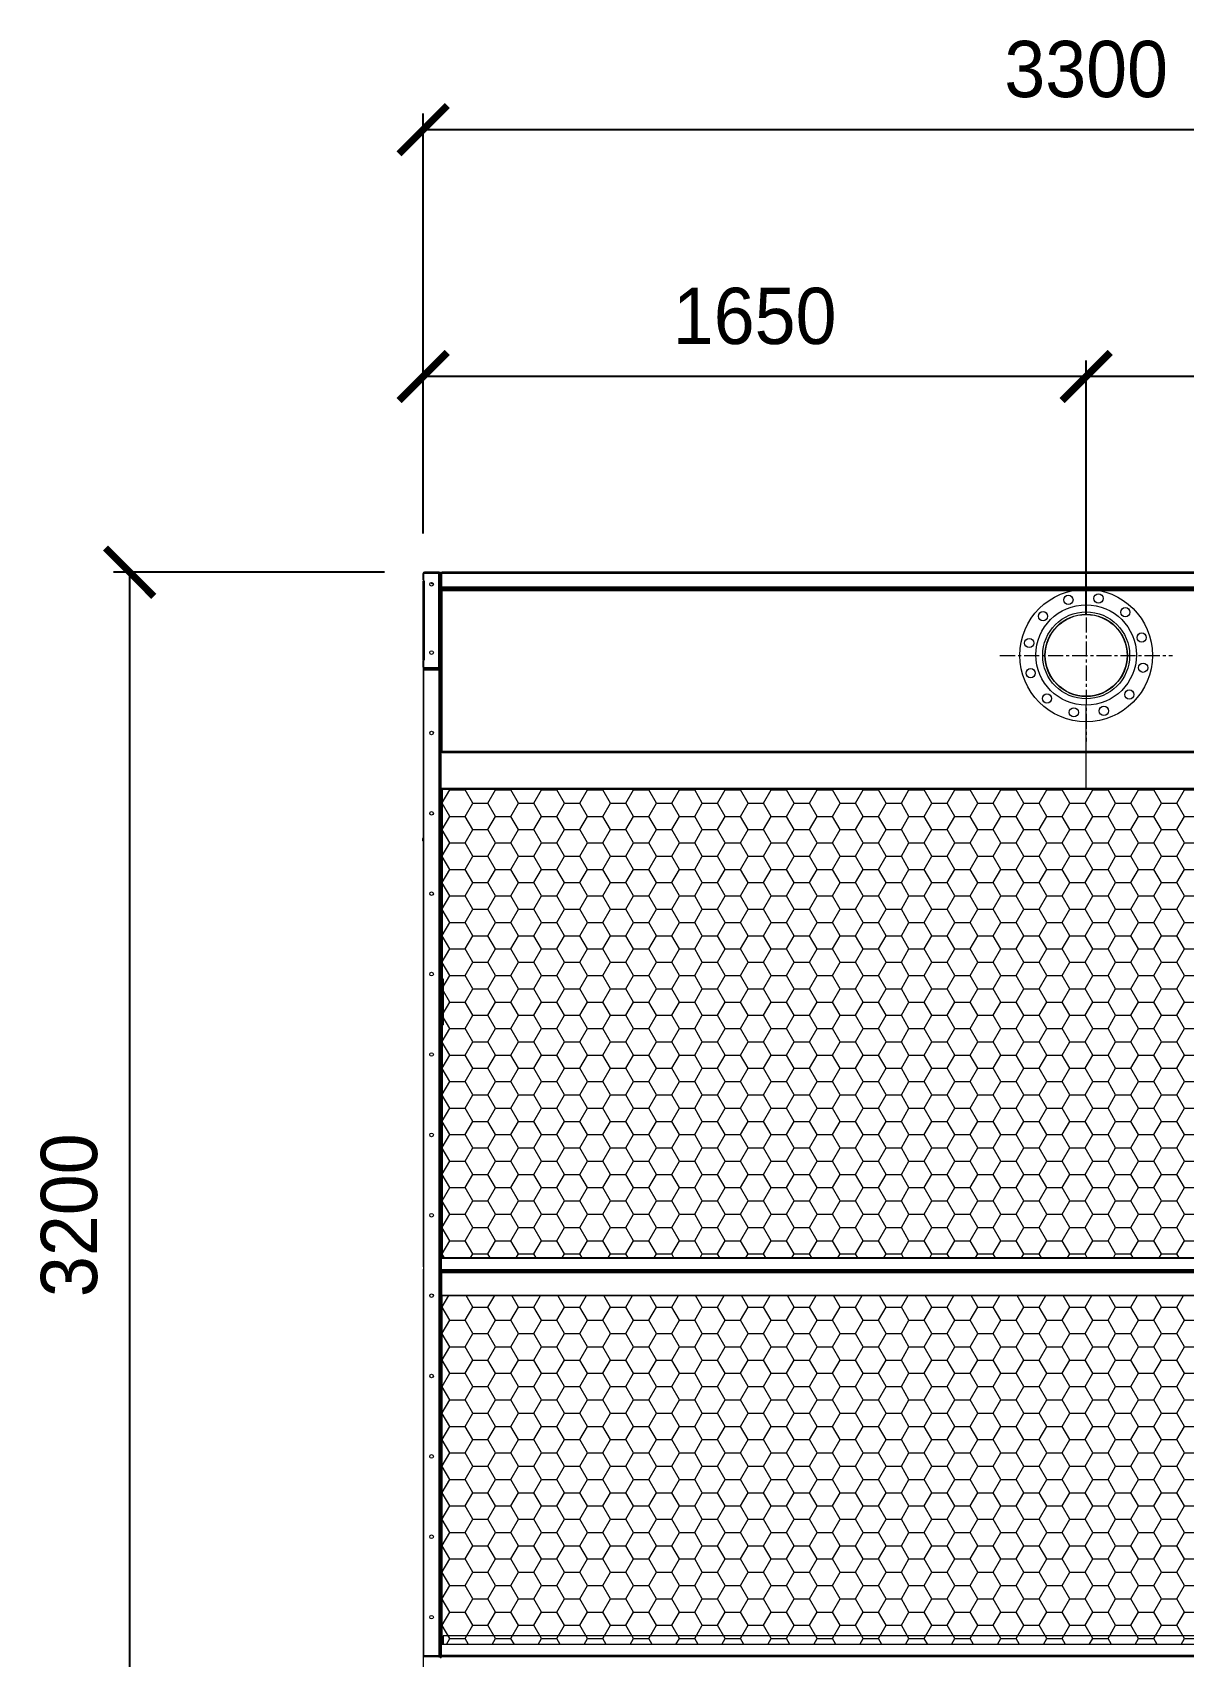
# Model space of a CAD drawing. Header units: millimetres. Extents: x 2280 to 31687, y 1787 to 22582.
# Drawn here: x 20358 to 23223, y 9022 to 13063 of the extents above; entities that cross this region are included whole.
import ezdxf

# ---------------------------------------------------------------- set-up
doc = ezdxf.new("R2010")
doc.units = ezdxf.units.MM
doc.linetypes.add('CENTER', pattern=[2, 1.25, -0.25, 0.25, -0.25])
doc.layers.add('center', color=1, linetype='CENTER')
doc.layers.add('냉각탑_dim', color=1, linetype='Continuous')
doc.styles.add('HY울릉도L', font='')
doc.styles.get('HY울릉도L').set_extended_font_data('HY울릉도L')
doc.dimstyles.new('성지DIM', dxfattribs={"dimtxt": 3.5, "dimasz": 3, "dimexe": 1, "dimexo": 2.5, "dimgap": 2, "dimtad": 1, "dimdec": 0, "dimzin": 3, "dimdsep": 46, "dimtxsty": 'HY울릉도L', "dimblk": 'ARCHTICK', "dimcen": -2, "dimclrd": 256, "dimclre": 256, "dimclrt": 7, "dimadec": 0, "dimazin": 0, "dimtfac": 1, "dimtdec": 0, "dimtofl": 0, "dimtmove": 0, "dimatfit": 3, "dimfxl": 1, "dimtolj": 1, "dimtzin": 0, "dimlwe": -1, "dimarcsym": 0})
pattern_1 = [(0, (-388368.743, -78041.762), (57.15, 32.9955677), [38.1, -76.2]), (120, (-388368.743, -78041.762), (-57.15, 32.995568), [38.1, -76.2]), (60, (-388368.743, -78041.762), (1e-07, 65.9911357), [-76.2, 38.1])]

# ---------------------------------------------------------------- blocks, each defined once
blk = doc.blocks.new('_ArchTick')
at = {"color": 0, "linetype": 'ByBlock', "const_width": 0.15}
blk.add_lwpolyline([(-0.5, -0.5), (0.5, 0.5)], dxfattribs=at)
blk = doc.blocks.new('*D364')
at = {"layer": 'Defpoints', "color": 0, "transparency": 16777216}
for p in [(21330.7, 12206.5), (21330.7, 11716.4), (22980.7, 11512.8)]:
    blk.add_point(p, dxfattribs=at)
at = {"layer": '냉각탑_dim', "transparency": 16777216}
for p, q in [((21330.7, 11816.4), (21330.7, 12246.5)), ((22980.7, 11612.8), (22980.7, 12246.5))]:
    blk.add_line(p, q, dxfattribs=at)
at = {"layer": '냉각탑_dim', "lineweight": -2, "transparency": 16777216}
blk.add_line((22980.7, 12206.5), (21330.7, 12206.5), dxfattribs=at)
at = {"layer": '냉각탑_dim', "lineweight": -2, "transparency": 16777216, "xscale": 120, "yscale": 120, "zscale": 120, "rotation": 180}
blk.add_blockref('_ArchTick', (21330.7, 12206.5), dxfattribs=at)
at = {"layer": '냉각탑_dim', "lineweight": -2, "transparency": 16777216, "xscale": 120, "yscale": 120, "zscale": 120}
blk.add_blockref('_ArchTick', (22980.7, 12206.5), dxfattribs=at)
at = {"layer": '냉각탑_dim', "color": 7, "transparency": 16777216, "insert": (22155.7, 12356.5), "char_height": 140, "attachment_point": 5, "style": 'HY울릉도L'}
blk.add_mtext('\\A1;1650', dxfattribs=at)
blk = doc.blocks.new('*D365')
at = {"layer": 'Defpoints', "color": 0, "transparency": 16777216}
for p in [(22980.7, 12206.5), (24630.7, 11716.9), (22980.7, 11512.8)]:
    blk.add_point(p, dxfattribs=at)
at = {"layer": '냉각탑_dim', "transparency": 16777216}
for p, q in [((22980.7, 11612.8), (22980.7, 12246.5)), ((24630.7, 11816.9), (24630.7, 12246.5))]:
    blk.add_line(p, q, dxfattribs=at)
at = {"layer": '냉각탑_dim', "lineweight": -2, "transparency": 16777216}
blk.add_line((24630.7, 12206.5), (22980.7, 12206.5), dxfattribs=at)
at = {"layer": '냉각탑_dim', "lineweight": -2, "transparency": 16777216, "xscale": 120, "yscale": 120, "zscale": 120, "rotation": 180}
blk.add_blockref('_ArchTick', (22980.7, 12206.5), dxfattribs=at)
at = {"layer": '냉각탑_dim', "lineweight": -2, "transparency": 16777216, "xscale": 120, "yscale": 120, "zscale": 120}
blk.add_blockref('_ArchTick', (24630.7, 12206.5), dxfattribs=at)
at = {"layer": '냉각탑_dim', "color": 7, "transparency": 16777216, "insert": (23805.7, 12356.5), "char_height": 140, "attachment_point": 5, "style": 'HY울릉도L'}
blk.add_mtext('\\A1;1650', dxfattribs=at)
blk = doc.blocks.new('*D378')
at = {"layer": 'Defpoints', "color": 0, "transparency": 16777216}
for p in [(21330.7, 12820.8), (21330.7, 11716.4), (24630.7, 11716.5)]:
    blk.add_point(p, dxfattribs=at)
at = {"layer": '냉각탑_dim', "transparency": 16777216}
for p, q in [((21330.7, 11816.4), (21330.7, 12860.8)), ((24630.7, 11816.5), (24630.7, 12860.8))]:
    blk.add_line(p, q, dxfattribs=at)
at = {"layer": '냉각탑_dim', "lineweight": -2, "transparency": 16777216}
blk.add_line((24630.7, 12820.8), (21330.7, 12820.8), dxfattribs=at)
at = {"layer": '냉각탑_dim', "lineweight": -2, "transparency": 16777216, "xscale": 120, "yscale": 120, "zscale": 120, "rotation": 180}
blk.add_blockref('_ArchTick', (21330.7, 12820.8), dxfattribs=at)
at = {"layer": '냉각탑_dim', "lineweight": -2, "transparency": 16777216, "xscale": 120, "yscale": 120, "zscale": 120}
blk.add_blockref('_ArchTick', (24630.7, 12820.8), dxfattribs=at)
at = {"layer": '냉각탑_dim', "color": 7, "transparency": 16777216, "insert": (22980.7, 12970.8), "char_height": 140, "attachment_point": 5, "style": 'HY울릉도L'}
blk.add_mtext('\\A1;3300', dxfattribs=at)
blk = doc.blocks.new('*D379')
at = {"layer": 'Defpoints', "color": 0, "transparency": 16777216}
for p in [(21334.1, 11719.8), (20600.2, 8519.8), (21334.1, 8519.8)]:
    blk.add_point(p, dxfattribs=at)
at = {"layer": '냉각탑_dim', "transparency": 16777216}
for p, q in [((21234.1, 11719.8), (20560.2, 11719.8)), ((21234.1, 8519.8), (20560.2, 8519.8))]:
    blk.add_line(p, q, dxfattribs=at)
at = {"layer": '냉각탑_dim', "lineweight": -2, "transparency": 16777216}
blk.add_line((20600.2, 11719.8), (20600.2, 8519.8), dxfattribs=at)
at = {"layer": '냉각탑_dim', "lineweight": -2, "transparency": 16777216, "xscale": 120, "yscale": 120, "zscale": 120}
for p, rotation in [((20600.2, 11719.8), 90), ((20600.2, 8519.8), 270)]:
    blk.add_blockref('_ArchTick', p, dxfattribs=dict(at, rotation=rotation))
at = {"layer": '냉각탑_dim', "color": 7, "transparency": 16777216, "insert": (20450.2, 10119.8), "char_height": 140, "attachment_point": 5, "rotation": 90, "style": 'HY울릉도L'}
blk.add_mtext('\\A1;3200', dxfattribs=at)
blk = doc.blocks.new('2')
at = {"lineweight": 20}
h = blk.add_hatch(dxfattribs=at)
h.set_pattern_fill('HONEY', scale=12)
h.set_pattern_definition(pattern_1)
h.paths.add_polyline_path([(21378.1, 11180.1), (21378.1, 10013.6), (24588.7, 10013.6), (24588.7, 11180.1)])
h = blk.add_hatch(dxfattribs=at)
h.set_pattern_fill('HONEY', scale=12)
h.set_pattern_definition(pattern_1)
h.paths.add_polyline_path([(21378.1, 9920.3), (21378.1, 9052), (24588.7, 9052), (24588.7, 9920.3)])
at = {"color": 7, "lineweight": 20, "ltscale": 0.014667}
for p, q in [((21369.3, 11719.8), (21334.1, 11719.8)), ((21334.1, 11719.8), (21369.3, 11719.8)), ((21369.3, 11717.8), (21334.1, 11717.8)), ((21334.1, 11481.8), (21369.3, 11481.8)), ((21369.3, 11481.8), (21334.1, 11481.8)), ((21334.1, 11479.8), (21369.3, 11479.8))]:
    blk.add_line(p, q, dxfattribs=at)
at = {"color": 7, "lineweight": 20, "ltscale": 0.000833263}
blk.add_line((21369.3, 11719.8), (21371.3, 11719.8), dxfattribs=at)
at = {"color": 7, "lineweight": 20, "ltscale": 0.000448698}
for p, q in [((21372, 11718.5), (21371.2, 11717.8)), ((21372, 11481.2), (21371.2, 11481.8))]:
    blk.add_line(p, q, dxfattribs=at)
at = {"color": 7, "lineweight": 20, "ltscale": 0.000272626}
blk.add_line((21371.3, 11719.8), (21371.3, 11719.2), dxfattribs=at)
at = {"color": 7, "lineweight": 20, "ltscale": 0.000414935}
for p, q in [((21373.7, 11718.8), (21373, 11718.1)), ((21376.4, 11718.1), (21375.7, 11718.8))]:
    blk.add_line(p, q, dxfattribs=at)
at = {"color": 7, "lineweight": 20, "ltscale": 0.001131}
blk.add_line((21376.4, 11716.4), (21376.4, 11719.2), dxfattribs=at)
at = {"color": 7, "lineweight": 20, "ltscale": 4.99865e-05}
blk.add_line((21378, 11719.8), (21378.1, 11719.8), dxfattribs=at)
at = {"color": 7, "lineweight": 20, "ltscale": 1.75167e-05}
blk.add_line((21378.1, 11719.8), (21378.1, 11719.8), dxfattribs=at)
at = {"color": 7, "lineweight": 20}
for p, q in [((24583.3, 11719.8), (21378.1, 11719.8)), ((24585, 11716.4), (21376.4, 11716.4)), ((21376.4, 11683.2), (24585, 11683.2)), ((21376.4, 11679.8), (24585, 11679.8)), ((22924.7, 11678.2), (21586.4, 11678.2)), ((21378.1, 11677.8), (24583.3, 11677.8)), ((21378.1, 11674.4), (24583.3, 11674.4)), ((21331.9, 11476.4), (21331.9, 9023.2)), ((21369.9, 11481.8), (21369.9, 9023.2)), ((21372.7, 11483.2), (21372.7, 9024.6)), ((24588.7, 11273.5), (21378.1, 11273.5)), ((24588.7, 11270.3), (21378.1, 11270.3)), ((21369.9, 11180.1), (24588.7, 11180.1)), ((21372.7, 11182.7), (24588.7, 11182.7)), ((21376.1, 9984.9), (24585.3, 9984.9)), ((23845.1, 10012), (21376.3, 10012)), ((21377.5, 9981.8), (24583.9, 9981.8)), ((23845.1, 10013.6), (21380.7, 10013.6)), ((21376.1, 9977.6), (24585.3, 9977.6)), ((21377.5, 9980.1), (24583.9, 9980.1)), ((21376.1, 9920.3), (24585.3, 9920.3)), ((21376.1, 9920.1), (24585.3, 9920.1)), ((24585.3, 9920), (21376.1, 9920)), ((23845.1, 9052), (21376.3, 9052)), ((23845.1, 9073.6), (21380.7, 9073.6)), ((21376.1, 9024.9), (24585.3, 9024.9)), ((21377.5, 9021.8), (24583.9, 9021.8))]:
    blk.add_line(p, q, dxfattribs=at)
at = {"color": 7, "lineweight": 20, "ltscale": 1.55221e-05}
blk.add_line((21378.1, 11719.8), (21378.1, 11719.8), dxfattribs=at)
at = {"color": 7, "lineweight": 20, "ltscale": 4.33485e-05}
blk.add_line((21380, 11719.8), (21380.1, 11719.8), dxfattribs=at)
at = {"color": 7, "lineweight": 20, "ltscale": 4.06755e-05}
blk.add_line((21380, 11719.8), (21380.1, 11719.8), dxfattribs=at)
at = {"color": 7, "lineweight": 20, "ltscale": 3.95576e-05}
blk.add_line((21380, 11719.8), (21380.1, 11719.8), dxfattribs=at)
at = {"color": 7, "lineweight": 20, "ltscale": 3.00579e-05}
blk.add_line((21380.1, 11719.8), (21380.1, 11719.8), dxfattribs=at)
at = {"color": 7, "lineweight": 20, "ltscale": 1.78003e-05}
blk.add_line((21380.1, 11719.8), (21380.1, 11719.8), dxfattribs=at)
at = {"color": 7, "lineweight": 20, "ltscale": 1.24791e-05}
blk.add_line((21380.1, 11719.8), (21380.1, 11719.8), dxfattribs=at)
at = {"color": 7, "lineweight": 20, "ltscale": 2.871e-05}
blk.add_line((21380.1, 11719.8), (21380.1, 11719.8), dxfattribs=at)
at = {"color": 7, "lineweight": 20, "ltscale": 0.006917}
for p, q in [((21330.7, 11699.8), (21330.7, 11716.4)), ((21330.7, 11699.8), (21330.7, 11716.4)), ((21330.7, 11499.8), (21330.7, 11483.2)), ((21330.7, 11483.2), (21330.7, 11499.8))]:
    blk.add_line(p, q, dxfattribs=at)
at = {"color": 7, "lineweight": 20, "ltscale": 0.000833333}
for p, q in [((21330.7, 11699.8), (21332.7, 11699.8)), ((21330.7, 11697.8), (21332.7, 11697.8)), ((21374.7, 11676.1), (21376.7, 11676.1)), ((21374.7, 11674.4), (21376.7, 11674.4)), ((21330.7, 11499.8), (21332.7, 11499.8)), ((21330.7, 11499.8), (21332.7, 11499.8)), ((21376.7, 10639.2), (21374.7, 10639.2)), ((21376.7, 10637.6), (21374.7, 10637.6))]:
    blk.add_line(p, q, dxfattribs=at)
at = {"color": 7, "lineweight": 20, "ltscale": 0.081667}
for p, q in [((21330.7, 11501.8), (21330.7, 11697.8)), ((21334.1, 11501.8), (21334.1, 11697.8))]:
    blk.add_line(p, q, dxfattribs=at)
at = {"color": 7, "lineweight": 20, "ltscale": 0.007958}
for p, q in [((21332.7, 11697.8), (21332.7, 11716.9)), ((21332.7, 11482.7), (21332.7, 11501.8))]:
    blk.add_line(p, q, dxfattribs=at)
at = {"color": 7, "lineweight": 20, "ltscale": 0.01525}
for p, q in [((21369.3, 11716.9), (21332.7, 11716.9)), ((21332.7, 11482.7), (21369.3, 11482.7))]:
    blk.add_line(p, q, dxfattribs=at)
at = {"color": 7, "lineweight": 20, "ltscale": 0.000583333}
for p, q in [((21334.1, 11697.8), (21332.7, 11697.8)), ((21332.7, 11501.8), (21334.1, 11501.8)), ((21374.7, 9984.6), (21376.1, 9984.6)), ((21374.7, 9977.3), (21376.1, 9977.3)), ((21332.3, 9021.8), (21332.3, 9023.2)), ((21369.9, 9021.8), (21369.9, 9023.2)), ((21374.7, 9024.6), (21376.1, 9024.6))]:
    blk.add_line(p, q, dxfattribs=at)
at = {"color": 7, "lineweight": 20, "ltscale": 0.000374085}
blk.add_line((21336.1, 11716.9), (21336.1, 11717.8), dxfattribs=at)
at = {"color": 7, "lineweight": 20, "ltscale": 0.000375}
for p, q in [((21369.3, 11716.9), (21369.3, 11717.8)), ((21375.9, 11676.1), (21375.9, 11677)), ((21369.3, 11482.7), (21369.3, 11481.8))]:
    blk.add_line(p, q, dxfattribs=at)
at = {"color": 7, "lineweight": 20, "ltscale": 0.001002}
for p, q in [((21371.7, 11717.8), (21369.3, 11717.8)), ((21371.7, 11481.8), (21369.3, 11481.8))]:
    blk.add_line(p, q, dxfattribs=at)
at = {"color": 7, "lineweight": 20, "ltscale": 0.097583}
blk.add_line((21369.3, 11482.7), (21369.3, 11716.9), dxfattribs=at)
at = {"color": 7, "lineweight": 20, "ltscale": 0.000736965}
blk.add_line((21374, 11718.1), (21372.3, 11718.1), dxfattribs=at)
at = {"color": 7, "lineweight": 20, "ltscale": 8.05106e-06}
blk.add_line((21372.7, 11716.5), (21372.7, 11716.4), dxfattribs=at)
blk.add_line((21372.7, 11716.5), (21372.7, 11716.4), dxfattribs=at)
at = {"color": 7, "lineweight": 20, "ltscale": 0.097167}
blk.add_line((21372.7, 11483.2), (21372.7, 11716.4), dxfattribs=at)
at = {"color": 7, "lineweight": 20, "ltscale": 0.000125672}
blk.add_line((21375, 11717.8), (21374.7, 11717.8), dxfattribs=at)
at = {"color": 7, "lineweight": 20, "ltscale": 0.00012559}
blk.add_line((21375, 11717.8), (21374.7, 11717.8), dxfattribs=at)
at = {"color": 7, "lineweight": 20, "ltscale": 0.000562231}
blk.add_line((21374.7, 11716.5), (21374.7, 11717.8), dxfattribs=at)
at = {"color": 7, "lineweight": 20, "ltscale": 0.013833}
for p, q in [((21374.7, 11716.4), (21374.7, 11683.2)), ((21376.4, 11716.4), (21376.4, 11683.2))]:
    blk.add_line(p, q, dxfattribs=at)
at = {"color": 7, "lineweight": 20, "ltscale": 0.000708333}
for p, q in [((21376.4, 11716.4), (21374.7, 11716.4)), ((21374.7, 11676.1), (21374.7, 11674.4)), ((21376.7, 11676.1), (21376.7, 11674.4)), ((21378.1, 9981.8), (21378.1, 9980.1)), ((21404.7, 9980.1), (21404.7, 9981.8)), ((22534.2, 9980.1), (22534.2, 9981.8)), ((22537.6, 9980.1), (22537.6, 9981.8)), ((22555.8, 9980.1), (22555.8, 9981.8)), ((22559.2, 9980.1), (22559.2, 9981.8))]:
    blk.add_line(p, q, dxfattribs=at)
at = {"color": 7, "lineweight": 20, "ltscale": 0.000561904}
blk.add_line((21374.7, 11681.8), (21374.7, 11683.2), dxfattribs=at)
at = {"color": 7, "lineweight": 20, "ltscale": 0.000125435}
blk.add_line((21375, 11681.8), (21374.7, 11681.8), dxfattribs=at)
at = {"color": 7, "lineweight": 20, "ltscale": 0.002375}
blk.add_line((21374.7, 11676.1), (21374.7, 11681.8), dxfattribs=at)
at = {"color": 7, "lineweight": 20, "ltscale": 0.000707554}
blk.add_line((21374.7, 11679.8), (21376.4, 11679.8), dxfattribs=at)
at = {"color": 7, "lineweight": 20, "ltscale": 0.001417}
for p, q in [((21376.4, 11683.2), (21376.4, 11679.8)), ((21378.1, 11674.4), (21374.7, 11674.4)), ((21378.1, 11674.4), (21378.1, 11677.8)), ((22980.7, 11674.4), (22980.7, 11677.8)), ((21330.7, 11501.8), (21334.1, 11501.8))]:
    blk.add_line(p, q, dxfattribs=at)
at = {"color": 7, "lineweight": 20, "ltscale": 0.000832499}
blk.add_line((21376.4, 11679.8), (21376.4, 11677.8), dxfattribs=at)
at = {"color": 7, "lineweight": 20, "ltscale": 0.00067235}
blk.add_line((21411.3, 11678.2), (21411.3, 11679.8), dxfattribs=at)
at = {"color": 7, "lineweight": 20, "ltscale": 0.043924}
blk.add_line((21516.8, 11678.2), (21411.3, 11678.2), dxfattribs=at)
at = {"color": 7, "lineweight": 20, "ltscale": 0.000160787}
blk.add_line((21411.3, 11677.8), (21411.3, 11678.2), dxfattribs=at)
at = {"color": 7, "lineweight": 20, "ltscale": 0.001149}
for p, q in [((21515.2, 11679.8), (21517.1, 11677.8)), ((21522.4, 11679.8), (21524.3, 11677.8)), ((21537.8, 11677.8), (21535.9, 11679.8)), ((21563.5, 11679.8), (21565.4, 11677.8)), ((21578.9, 11677.8), (21577, 11679.8)), ((21586.1, 11677.8), (21584.2, 11679.8)), ((21586.7, 11677.8), (21584.8, 11679.8))]:
    blk.add_line(p, q, dxfattribs=at)
at = {"color": 7, "lineweight": 20, "ltscale": 0.00083348}
blk.add_line((22774.7, 11677.8), (22774.7, 11679.8), dxfattribs=at)
at = {"color": 7, "lineweight": 20, "ltscale": 0.000833322}
blk.add_line((23186.7, 11679.8), (23186.7, 11677.8), dxfattribs=at)
at = {"color": 7, "lineweight": 20, "ltscale": 0.000833337}
blk.add_line((21374.7, 11674.4), (21372.7, 11674.4), dxfattribs=at)
at = {"color": 7, "lineweight": 20, "ltscale": 0.053167}
blk.add_line((21372.7, 11674.4), (21372.7, 11546.8), dxfattribs=at)
at = {"color": 7, "lineweight": 20, "ltscale": 0.000707705}
blk.add_line((21374.7, 11677.8), (21376.4, 11677.8), dxfattribs=at)
at = {"color": 7, "lineweight": 20, "ltscale": 0.142705}
for p, q in [((21374.7, 11332), (21374.7, 11674.4)), ((21378.1, 11270.3), (21378.1, 11674.4))]:
    blk.add_line(p, q, dxfattribs=at)
at = {"color": 7, "lineweight": 20, "ltscale": 0.00075}
blk.add_line((21377.7, 11677), (21375.9, 11677), dxfattribs=at)
at = {"color": 7, "lineweight": 20, "ltscale": 5.91962e-05}
blk.add_line((21376.2, 11677), (21376.1, 11677.2), dxfattribs=at)
at = {"color": 7, "lineweight": 20, "ltscale": 0.000333342}
blk.add_line((21376.4, 11677.8), (21376.4, 11677), dxfattribs=at)
at = {"color": 7, "lineweight": 20, "ltscale": 0.000708193}
blk.add_line((21376.4, 11677.8), (21378.1, 11677.8), dxfattribs=at)
at = {"color": 7, "lineweight": 20, "ltscale": 0.000166667}
blk.add_line((21378.1, 11677), (21377.7, 11677), dxfattribs=at)
at = {"color": 7, "lineweight": 20, "ltscale": 5.54767e-06}
blk.add_line((21378.1, 11677.8), (21378.1, 11677.8), dxfattribs=at)
at = {"color": 7, "lineweight": 20, "ltscale": 1.09406e-05}
blk.add_line((21378.1, 11677.8), (21378.1, 11677.8), dxfattribs=at)
at = {"color": 7, "lineweight": 20, "ltscale": 5.44556e-06}
blk.add_line((22248.3, 11677.8), (22248.3, 11677.8), dxfattribs=at)
at = {"color": 7, "lineweight": 20, "ltscale": 9.52934e-06}
blk.add_line((22248.4, 11677.8), (22248.3, 11677.8), dxfattribs=at)
at = {"color": 7, "lineweight": 20, "ltscale": 5.46643e-06}
blk.add_line((22256.6, 11677.8), (22256.6, 11677.8), dxfattribs=at)
at = {"color": 7, "lineweight": 20, "ltscale": 9.52935e-06}
blk.add_line((22256.6, 11677.8), (22256.6, 11677.8), dxfattribs=at)
at = {"color": 7, "lineweight": 20, "ltscale": 0.014833}
blk.add_line((22980.7, 11638.8), (22980.7, 11674.4), dxfattribs=at)
at = {"color": 7, "lineweight": 20, "ltscale": 0.000833201}
blk.add_line((21372.7, 11546.8), (21374.7, 11546.8), dxfattribs=at)
at = {"color": 7, "lineweight": 20, "ltscale": 0.403744}
blk.add_line((21374.7, 11548), (21374.7, 10639.2), dxfattribs=at)
at = {"color": 7, "lineweight": 20, "ltscale": 0.352083}
blk.add_line((21330.7, 11501.8), (21330.7, 11056.8), dxfattribs=at)
at = {"color": 7, "lineweight": 20, "ltscale": 0.000500046}
for p, q in [((21331.9, 11476.4), (21330.7, 11476.4)), ((21331.9, 9023.2), (21330.7, 9023.2))]:
    blk.add_line(p, q, dxfattribs=at)
at = {"color": 7, "lineweight": 20, "ltscale": 0.015833}
for p, q in [((21369.9, 11476.4), (21331.9, 11476.4)), ((21369.9, 9023.2), (21331.9, 9023.2))]:
    blk.add_line(p, q, dxfattribs=at)
at = {"color": 7, "lineweight": 20, "ltscale": 0.015667}
for p, q in [((21332.3, 11477.8), (21369.9, 11477.8)), ((21332.3, 9021.8), (21369.9, 9021.8))]:
    blk.add_line(p, q, dxfattribs=at)
at = {"color": 7, "lineweight": 20, "ltscale": 0.000583334}
for p, q in [((21332.3, 11477.8), (21332.3, 11476.4)), ((21369.9, 11477.8), (21369.9, 11476.4))]:
    blk.add_line(p, q, dxfattribs=at)
at = {"color": 7, "lineweight": 20, "ltscale": 0.000957772}
blk.add_line((21332.7, 11477.8), (21332.7, 11480.1), dxfattribs=at)
at = {"color": 7, "lineweight": 20, "ltscale": 0.000375915}
blk.add_line((21336.1, 11481.8), (21336.1, 11482.7), dxfattribs=at)
at = {"color": 7, "lineweight": 20, "ltscale": 0.000832784}
blk.add_line((21336.1, 11477.8), (21336.1, 11479.8), dxfattribs=at)
at = {"color": 7, "lineweight": 20, "ltscale": 0.000912135}
for p, q in [((21369.9, 11476.4), (21372.1, 11476.4)), ((21372.1, 9023.2), (21369.9, 9023.2))]:
    blk.add_line(p, q, dxfattribs=at)
at = {"color": 7, "lineweight": 20, "ltscale": 0.001261}
blk.add_line((21371.3, 11477.5), (21371.3, 11480.5), dxfattribs=at)
at = {"color": 7, "lineweight": 20, "ltscale": 0.000341711}
for p, q in [((21371.9, 11477), (21371.3, 11476.4)), ((21375.6, 9982.7), (21376.1, 9983.2)), ((21375.6, 9979.3), (21376.1, 9978.7)), ((21371.9, 9022.7), (21371.3, 9023.2)), ((21375.6, 9022.7), (21376.1, 9023.2))]:
    blk.add_line(p, q, dxfattribs=at)
at = {"color": 7, "lineweight": 20, "ltscale": 1.56939e-05}
blk.add_line((21372.7, 11483.2), (21372.7, 11483.2), dxfattribs=at)
at = {"color": 7, "lineweight": 20, "ltscale": 8.33834e-06}
blk.add_line((21372.7, 11483.2), (21372.7, 11483.2), dxfattribs=at)
at = {"color": 7, "lineweight": 20, "ltscale": 8.83136e-06}
blk.add_line((21372.7, 11475.1), (21372.7, 11475), dxfattribs=at)
at = {"color": 7, "lineweight": 20, "ltscale": 8.87683e-06}
blk.add_line((21372.7, 11475.1), (21372.7, 11475), dxfattribs=at)
at = {"color": 7, "lineweight": 20, "ltscale": 3.11303e-05}
blk.add_line((21372.7, 11475.1), (21372.7, 11475), dxfattribs=at)
at = {"color": 7, "lineweight": 20, "ltscale": 1.44681e-05}
blk.add_line((21372.7, 11475.1), (21372.7, 11475), dxfattribs=at)
at = {"color": 7, "lineweight": 20, "ltscale": 3.11304e-05}
blk.add_line((21372.7, 11475.1), (21372.7, 11475), dxfattribs=at)
at = {"color": 7, "lineweight": 20, "ltscale": 0.024121}
blk.add_line((22980.7, 11331), (22980.7, 11388.8), dxfattribs=at)
at = {"color": 7, "lineweight": 20, "ltscale": 0.036483}
blk.add_line((22980.7, 11182.7), (22980.7, 11347.8), dxfattribs=at)
at = {"color": 7, "lineweight": 20, "ltscale": 0.001354}
blk.add_line((22980.7, 11273.5), (22980.7, 11270.3), dxfattribs=at)
at = {"color": 7, "lineweight": 20, "ltscale": 0.392019}
blk.add_line((21376.7, 11182.7), (21376.7, 10639.2), dxfattribs=at)
at = {"color": 7, "lineweight": 20, "ltscale": 0.363192}
blk.add_line((21378.1, 11182.7), (21378.1, 10708.3), dxfattribs=at)
at = {"color": 7, "lineweight": 20, "ltscale": 0.002167}
for p, q in [((21329.1, 11056.8), (21329.1, 11051.6)), ((21380.2, 10663.1), (21380.2, 10668.3)), ((21380.2, 10638.5), (21380.2, 10633.3))]:
    blk.add_line(p, q, dxfattribs=at)
at = {"color": 7, "lineweight": 20, "ltscale": 0.000666667}
for p, q in [((21330.7, 11056.8), (21329.1, 11056.8)), ((21330.7, 11051.6), (21329.1, 11051.6)), ((21374.7, 10013.8), (21376.3, 10013.8))]:
    blk.add_line(p, q, dxfattribs=at)
at = {"color": 7, "lineweight": 20, "ltscale": 0.441833}
blk.add_line((21330.7, 11051.6), (21330.7, 9991.2), dxfattribs=at)
at = {"color": 7, "lineweight": 20, "ltscale": 0.047917}
for p, q in [((21377, 10708.3), (21377, 10593.3)), ((21380.2, 10708.3), (21380.2, 10593.3))]:
    blk.add_line(p, q, dxfattribs=at)
at = {"color": 7, "lineweight": 20, "ltscale": 0.001333}
for p, q in [((21377, 10708.3), (21380.2, 10708.3)), ((21377, 10593.3), (21380.2, 10593.3))]:
    blk.add_line(p, q, dxfattribs=at)
at = {"color": 7, "lineweight": 20, "ltscale": 0.000658263}
blk.add_line((21374.7, 10639.2), (21374.7, 10637.6), dxfattribs=at)
at = {"color": 7, "lineweight": 20, "ltscale": 0.259889}
blk.add_line((21374.7, 10013.8), (21374.7, 10637.6), dxfattribs=at)
at = {"color": 7, "lineweight": 20, "ltscale": 0.001329}
blk.add_line((21376.7, 10639.2), (21376.7, 10636), dxfattribs=at)
at = {"color": 7, "lineweight": 20, "ltscale": 0.260664}
blk.add_line((21376.7, 10012), (21376.7, 10637.6), dxfattribs=at)
at = {"color": 7, "lineweight": 20, "ltscale": 0.01025}
blk.add_line((21380.2, 10663.1), (21380.2, 10638.5), dxfattribs=at)
at = {"color": 7, "lineweight": 20, "ltscale": 0.242234}
blk.add_line((21378.1, 10593.3), (21378.1, 10012), dxfattribs=at)
at = {"color": 7, "lineweight": 20, "ltscale": 0.44375}
blk.add_line((21330.7, 9986), (21330.7, 8921), dxfattribs=at)
at = {"color": 7, "lineweight": 20, "ltscale": 0.012167}
for p, q in [((21374.7, 9984.6), (21374.7, 10013.8)), ((21374.7, 9948.1), (21374.7, 9977.3)), ((21374.7, 9024.6), (21374.7, 9053.8))]:
    blk.add_line(p, q, dxfattribs=at)
at = {"color": 7, "lineweight": 20, "ltscale": 0.003004}
blk.add_line((21374.7, 9977.4), (21374.7, 9984.6), dxfattribs=at)
at = {"color": 7, "lineweight": 20, "ltscale": 0.01129}
for p, q in [((21376.1, 9984.9), (21376.1, 10012)), ((21376.1, 9024.9), (21376.1, 9052))]:
    blk.add_line(p, q, dxfattribs=at)
at = {"color": 7, "lineweight": 20, "ltscale": 0.000967409}
for p, q in [((21376.1, 9982.6), (21376.1, 9984.9)), ((21376.1, 9022.6), (21376.1, 9024.9))]:
    blk.add_line(p, q, dxfattribs=at)
at = {"color": 7, "lineweight": 20, "ltscale": 0.000805508}
blk.add_line((21376.7, 9980), (21376.7, 9982), dxfattribs=at)
at = {"color": 7, "lineweight": 20, "ltscale": 0.000666714}
blk.add_line((21380.7, 10013.6), (21380.7, 10012), dxfattribs=at)
at = {"color": 7, "lineweight": 20, "ltscale": 0.001029}
for p, q in [((22648.5, 9981.8), (22646.7, 9980.1)), ((22712.6, 9980.1), (22714.4, 9981.8)), ((22720.2, 9980.1), (22722, 9981.8))]:
    blk.add_line(p, q, dxfattribs=at)
at = {"color": 7, "lineweight": 20, "ltscale": 0.001028}
for p, q in [((22649.4, 9981.8), (22647.6, 9980.1)), ((22656.9, 9981.8), (22655.2, 9980.1)), ((22669.4, 9980.1), (22671.2, 9981.8)), ((22700.2, 9981.8), (22698.4, 9980.1))]:
    blk.add_line(p, q, dxfattribs=at)
at = {"color": 7, "lineweight": 20, "ltscale": 0.372625}
blk.add_line((21374.7, 9053.8), (21374.7, 9948.1), dxfattribs=at)
at = {"color": 7, "lineweight": 20, "ltscale": 0.000583332}
blk.add_line((21374.7, 9948.1), (21376.1, 9948.1), dxfattribs=at)
at = {"color": 7, "lineweight": 20, "ltscale": 0.000849957}
blk.add_line((21376.1, 9979.6), (21376.1, 9977.6), dxfattribs=at)
at = {"color": 7, "lineweight": 20, "ltscale": 0.023877}
blk.add_line((21376.1, 9977.6), (21376.1, 9920.3), dxfattribs=at)
at = {"color": 7, "lineweight": 20, "ltscale": 4.78227e-06}
blk.add_line((21377.5, 9980.1), (21377.5, 9980.1), dxfattribs=at)
at = {"color": 7, "lineweight": 20, "ltscale": 5.81038e-05}
blk.add_line((21376.1, 9920), (21376.1, 9920.3), dxfattribs=at)
at = {"color": 7, "lineweight": 20, "ltscale": 0.009}
blk.add_line((21380.7, 9073.6), (21380.7, 9052), dxfattribs=at)
at = {"color": 7, "lineweight": 20, "ltscale": 0.00126}
blk.add_line((21371.3, 9019.2), (21371.3, 9022.2), dxfattribs=at)
at = {"color": 7, "lineweight": 20, "ltscale": 1.84442e-05}
blk.add_line((21372.7, 9024.6), (21372.7, 9024.6), dxfattribs=at)
at = {"color": 7, "lineweight": 20, "ltscale": 1.85381e-05}
blk.add_line((21372.7, 9024.6), (21372.7, 9024.6), dxfattribs=at)
at = {"color": 7, "lineweight": 20, "ltscale": 2.99318e-05}
blk.add_line((21372.7, 9024.6), (21372.7, 9024.6), dxfattribs=at)
blk.add_line((21372.7, 9024.6), (21372.7, 9024.6), dxfattribs=at)
at = {"color": 7, "lineweight": 20, "ltscale": 1.47704e-05}
blk.add_line((21372.7, 9024.6), (21372.7, 9024.6), dxfattribs=at)
at = {"color": 7, "lineweight": 20, "ltscale": 0.002815}
blk.add_line((21374.7, 9017.8), (21374.7, 9024.6), dxfattribs=at)
at = {"color": 7, "lineweight": 20, "ltscale": 0.000881921}
blk.add_line((21376.7, 9019.8), (21376.7, 9022), dxfattribs=at)
at = {"color": 0, "lineweight": 20, "elevation": 0}
for points in [[(21378.1, 11180.1), (24588.7, 11180.1), (24588.7, 10013.6), (21378.1, 10013.6)], [(21378.1, 9920.3), (24588.7, 9920.3), (24588.7, 9052), (21378.1, 9052)]]:
    blk.add_lwpolyline(points, close=True, dxfattribs=at)
at = {"color": 7, "lineweight": 20}
for centre, radius in [((21351.7, 11689.8), 4.5), ((22980.7, 11512.8), 165), ((22980.7, 11513.8), 125), ((22936.5, 11650.9), 11.5), ((23011.5, 11654.5), 11.5), ((22873.4, 11610.3), 11.5), ((22980.7, 11512.8), 108.2), ((22980.7, 11512.8), 102.5), ((22980.7, 11512.8), 101.8), ((23078.2, 11620.2), 11.5), ((23118.8, 11557.1), 11.5), ((21351.7, 11519.8), 4.5), ((22839, 11543.6), 11.5), ((22842.6, 11468.6), 11.5), ((23122.4, 11482.1), 11.5), ((22883.2, 11405.5), 11.5), ((23088.1, 11415.4), 11.5), ((22950, 11371.1), 11.5), ((23024.9, 11374.7), 11.5), ((21351.7, 11319.8), 4.5), ((21351.7, 11119.8), 4.5), ((21351.7, 11119.8), 4.5), ((21351.7, 10919.8), 4.5), ((21351.7, 10919.8), 4.5), ((21351.7, 10719.8), 4.5), ((21351.7, 10519.8), 4.5), ((21351.7, 10319.8), 4.5), ((21351.7, 10119.8), 4.5), ((21351.7, 9919.8), 4.5), ((21351.7, 9719.8), 4.5), ((21351.7, 9519.8), 4.5), ((21351.7, 9319.8), 4.5), ((21351.7, 9119.8), 4.5)]:
    blk.add_circle(centre, radius, dxfattribs=at)
for centre, radius, start, end in [((21334.1, 11716.4), 3.4, 90, 180), ((21334.1, 11716.4), 3.4, 90, 180), ((21369.3, 11716.4), 3.4, 37.0589, 90), ((21369.3, 11716.4), 3.4, 0, 90), ((21371.3, 11716.4), 3.4, 0.7421, 90), ((21378.1, 11716.4), 3.4, 90, 180), ((22248.3, 11716.4), 3.4, 89.1059, 90), ((22256.6, 11716.4), 3.4, 90, 90.8941), ((22976.8, 11716.4), 3.4, 89.1059, 90), ((22985.1, 11716.4), 3.4, 90, 90.8941), ((21334.1, 11716.4), 1.4, 90, 159.0752), ((21353.7, 11695.8), 4.5, 206.2136, 296.9187), ((21353.7, 11695.8), 3, 210.8421, 292.3085), ((21378.1, 11683.2), 3.4, 180, 240), ((21378.1, 11674.4), 3.4, 130.3202, 150.009), ((21378.1, 11674.4), 3.4, 120.0016, 130.1223), ((21334.1, 11483.2), 3.4, 180, 270), ((21333.5, 11475), 2.8, 115.3772, 150), ((21334.1, 11483.2), 1.4, 200.9374, 270), ((21334.1, 11483.2), 1.4, 200.9249, 270), ((21369.3, 11483.2), 3.4, 270, 0), ((21369.9, 11475), 2.8, 0, 90), ((21385.4, 10663.1), 5.2, 90, 90.117), ((21377.5, 9984.6), 2.8, 180, 270), ((21377.5, 9977.3), 2.8, 90, 180), ((21333.5, 9024.6), 2.8, 210, 244.6228), ((21369.9, 9024.6), 2.8, 270, 0), ((21377.5, 9024.6), 2.8, 180, 270)]:
    blk.add_arc(centre, radius, start, end, dxfattribs=at)
for centre, major_axis, start_param, end_param in [((21378.1, 10636), (1.4, 0), 3.141593, 3.808775), ((21378.1, 10636), (3.4, 0), 4.287999, 4.382994), ((21378.1, 10634.5), (-3.4, 0), 5.041784, 5.136779), ((21378.1, 10634.4), (1.4, 0), 3.141593, 3.808775)]:
    blk.add_ellipse(centre, major_axis=major_axis, ratio=0.087156, start_param=start_param, end_param=end_param, dxfattribs=at)
for points in [[(21376.4, 11719.2), (21376.8, 11719.4), (21377.1, 11719.6), (21377.4, 11719.8), (21377.8, 11719.8), (21378.1, 11719.8)], [(21374, 11718.1), (21374.3, 11717.8), (21374.5, 11717.5), (21374.7, 11717.2), (21374.7, 11716.8), (21374.7, 11716.5)], [(21372.1, 11476.4), (21372.4, 11476.2), (21372.5, 11475.9), (21372.7, 11475.6), (21372.7, 11475.3), (21372.7, 11475)], [(21376.1, 9982.6), (21376.4, 9982.3), (21376.7, 9982.1), (21377, 9981.9), (21377.2, 9981.8), (21377.5, 9981.8)], [(21376.1, 9979.6), (21376.4, 9979.8), (21376.7, 9980), (21377, 9980.1), (21377.3, 9980.1), (21377.5, 9980.1)], [(21372.1, 9023.2), (21372.4, 9023.5), (21372.5, 9023.8), (21372.7, 9024.1), (21372.7, 9024.4), (21372.7, 9024.6)], [(21376.1, 9022.6), (21376.4, 9022.3), (21376.7, 9022.1), (21377, 9021.9), (21377.2, 9021.8), (21377.5, 9021.8)]]:
    blk.add_open_spline(points, degree=5, dxfattribs=at)
for points, knots in [([(21371.7, 11717.8), (21372.1, 11717.6), (21372.3, 11717.4), (21372.6, 11717.1), (21372.7, 11716.8), (21372.7, 11716.5), (21372.7, 11716.5), (21372.7, 11716.5), (21372.7, 11716.4)], [0, 0, 0, 0, 0, 0, 4.644554, 4.644554, 4.644554, 5.125492, 5.125492, 5.125492, 5.125492, 5.125492, 5.125492]), ([(21372.7, 11546.8), (21372.7, 11546.9), (21372.8, 11547), (21372.8, 11547.1), (21373.1, 11547.4), (21373.6, 11547.6), (21373.9, 11547.8), (21374.3, 11547.9), (21374.7, 11548)], [0, 0, 0, 0, 0, 0, 2.034087, 2.034087, 2.034087, 5.485626, 5.485626, 5.485626, 5.485626, 5.485626, 5.485626]), ([(21371.7, 11481.8), (21372.1, 11482.1), (21372.3, 11482.3), (21372.6, 11482.6), (21372.7, 11482.9), (21372.7, 11483.2), (21372.7, 11483.2), (21372.7, 11483.2), (21372.7, 11483.2)], [0, 0, 0, 0, 0, 0, 4.644554, 4.644554, 4.644554, 5.125492, 5.125492, 5.125492, 5.125492, 5.125492, 5.125492])]:
    blk.add_open_spline(points, degree=5, knots=knots, dxfattribs=at)
at = {"layer": 'center', "lineweight": 20, "ltscale": 30}
for p, q in [((22980.7, 11727.3), (22980.7, 11298.3)), ((22766.2, 11512.8), (23195.2, 11512.8))]:
    blk.add_line(p, q, dxfattribs=at)

msp = doc.modelspace()

# ---------------------------------------------------------------- block references
msp.add_blockref('2', (0, 0))

# ---------------------------------------------------------------- dimensions: what is measured, and where the dimension line sits
at = {"layer": '냉각탑_dim'}
for base, p1, p2, picture, middle in [((21330.7, 12820.8), (24630.7, 11716.5), (21330.7, 11716.4), '*D378', (22980.7, 12970.8)), ((21330.7, 12206.5), (22980.7, 11512.8), (21330.7, 11716.4), '*D364', (22155.7, 12356.5)), ((22980.7, 12206.5), (24630.7, 11716.9), (22980.7, 11512.8), '*D365', (23805.7, 12356.5))]:
    dim = msp.add_linear_dim(base=base, p1=p1, p2=p2, dimstyle='성지DIM', override={"dimscale": 40}, dxfattribs=at)
    dim.commit()
    dim.dimension.update_dxf_attribs({"geometry": picture, "text_midpoint": middle})
dim = msp.add_linear_dim(base=(20600.2, 8519.8), p1=(21334.1, 11719.8), p2=(21334.1, 8519.8), angle=90, dimstyle='성지DIM', override={"dimscale": 40}, dxfattribs=at)
dim.commit()
dim.dimension.update_dxf_attribs({"geometry": '*D379', "text_midpoint": (20450.2, 10119.8)})

doc.saveas('drawing.dxf')
